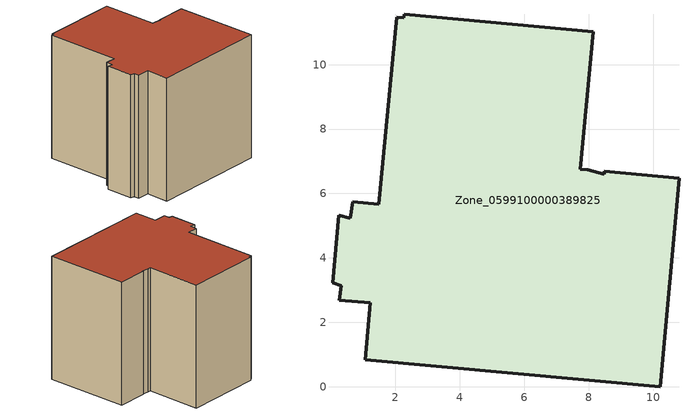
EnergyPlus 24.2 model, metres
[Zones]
Zone_0599100000389825
 floor ground (C_G): 2.26,11.45 2.27,11.56 8.13,11.02 7.74,6.76 7.97,6.74 8.48,6.6 8.49,6.69 10.8,6.48 10.22,0 1.06,0.83 1.22,2.6 0.26,2.69 0.32,3.13 0.05,3.22 0.24,5.32 0.6,5.24 0.67,5.75 1.48,5.66 2.04,11.46 z0
 wall outside (C_F): 1.06,0.83 10.22,0 10.8,6.48 8.49,6.69 8.48,6.6 7.97,6.74 7.74,6.76 8.13,11.02 2.27,11.56 2.26,11.45 2.04,11.46 1.48,5.66 0.67,5.75 0.6,5.24 0.24,5.32 0.05,3.22 0.32,3.13 0.26,2.69 1.22,2.6 1.06,0.83 z0:9.64
 roof outside (C_R): 2.27,11.56 2.26,11.45 2.04,11.46 1.48,5.66 0.67,5.75 0.6,5.24 0.24,5.32 0.05,3.22 0.32,3.13 0.26,2.69 1.22,2.6 1.06,0.83 10.22,0 10.8,6.48 8.49,6.69 8.48,6.6 7.97,6.74 7.74,6.76 8.13,11.02 z9.64
[BUILDING]
Pand.0599100000389825: North Axis=0; Terrain=City; Loads Convergence Tolerance Value=0.04; Temperature Convergence Tolerance Value=0.4; Solar Distribution=FullExterior; Maximum Number of Warmup Days=25; Minimum Number of Warmup Days=1
[Site:Location]
Rotterdam.The.Hague.AP_ZH_NLD Design_Conditions: Latitude=51.96; Longitude=4.45; Time Zone=1; Elevation=-4.5
[SITE:GROUNDTEMPERATURE:BUILDINGSURFACE]
18, 18, 18, 18, 18, 18, 18, 18, 18, 18, 18, 18
[MATERIAL] Thermal Absorptance=0.9; Solar Absorptance=0.7; Visible Absorptance=0.7
Name | Roughness | Thickness | Conductivity | Density | Specific Heat
G.TC.1992-2005 | MediumSmooth | 0.15 | 0.06 | 540 | 1210
F.TC.1992-2005 | Rough | 0.3 | 0.12 | 1920 | 840
R.TC.1992-2005 | MediumRough | 0.2 | 0.08 | 1500 | 1000
[CONSTRUCTION]
C_G: G.TC.1992-2005
C_F: F.TC.1992-2005
C_R: R.TC.1992-2005
[ZONE]
Zone_0599100000389825: Type=1; Multiplier=1; Ceiling Height=Autocalculate; Volume=Autocalculate; Floor Area=autocalculate; Part of Total Floor Area=Yes
[ZONEINFILTRATION:DESIGNFLOWRATE]
Infil_Zone_0599100000389825: Zone or ZoneList or Space or SpaceList=Zone_0599100000389825; Schedule=AlwaysOn; Design Flow Rate Calculation Method=Flow/Area; Flow Rate per Floor Area=0.0015; Constant Term Coefficient=1; Temperature Term Coefficient=0; Velocity Term Coefficient=0; Velocity Squared Term Coefficient=0
[HVACTEMPLATE:ZONE:IDEALLOADSAIRSYSTEM]
Zone_0599100000389825: Maximum Heating Supply Air Temperature=50; Minimum Cooling Supply Air Temperature=13; Maximum Heating Supply Air Humidity Ratio=0.0156; Minimum Cooling Supply Air Humidity Ratio=0.0077; Heating Limit=NoLimit; Cooling Limit=NoLimit; Dehumidification Control Type=ConstantSensibleHeatRatio; Cooling Sensible Heat Ratio=0.7; Dehumidification Setpoint=60; Humidification Control Type=None; Humidification Setpoint=30; Outdoor Air Method=None; Outdoor Air Flow Rate per Person=0.00944; Outdoor Air Flow Rate per Zone Floor Area=0; Outdoor Air Flow Rate per Zone=0; Demand Controlled Ventilation Type=None; Outdoor Air Economizer Type=NoEconomizer; Heat Recovery Type=None; Sensible Heat Recovery Effectiveness=0.7; Latent Heat Recovery Effectiveness=0.65
[ZONECONTROL:THERMOSTAT]
ThermostatControl_Zone_0599100000389825: Zone or ZoneList=Zone_0599100000389825; Control Type Schedule=DualSetpointControlType; Control 1=Thermostat_Zone_0599100000389825; Temperature Difference Between Cutout And Setpoint=0
[THERMOSTATSETPOINT:DUALSETPOINT]
Thermostat_Zone_0599100000389825: Heating Setpoint Temperature Schedule=HeatingSetpoint_Zone_0599100000389825; Cooling Setpoint Temperature Schedule=CoolingSetpoint_Zone_0599100000389825
[SCHEDULE:COMPACT]
HeatingSetpoint_Zone_0599100000389825: Through: 12/31, For: AllDays, Until: 24:00, 21
CoolingSetpoint_Zone_0599100000389825: Through: 12/31, For: AllDays, Until: 24:00, 24
DualSetpointControlType: Through: 12/31, For: AllDays, Until: 24:00, 4
AlwaysOn: Through: 12/31, For: AllDays, Until: 24:00, 1
